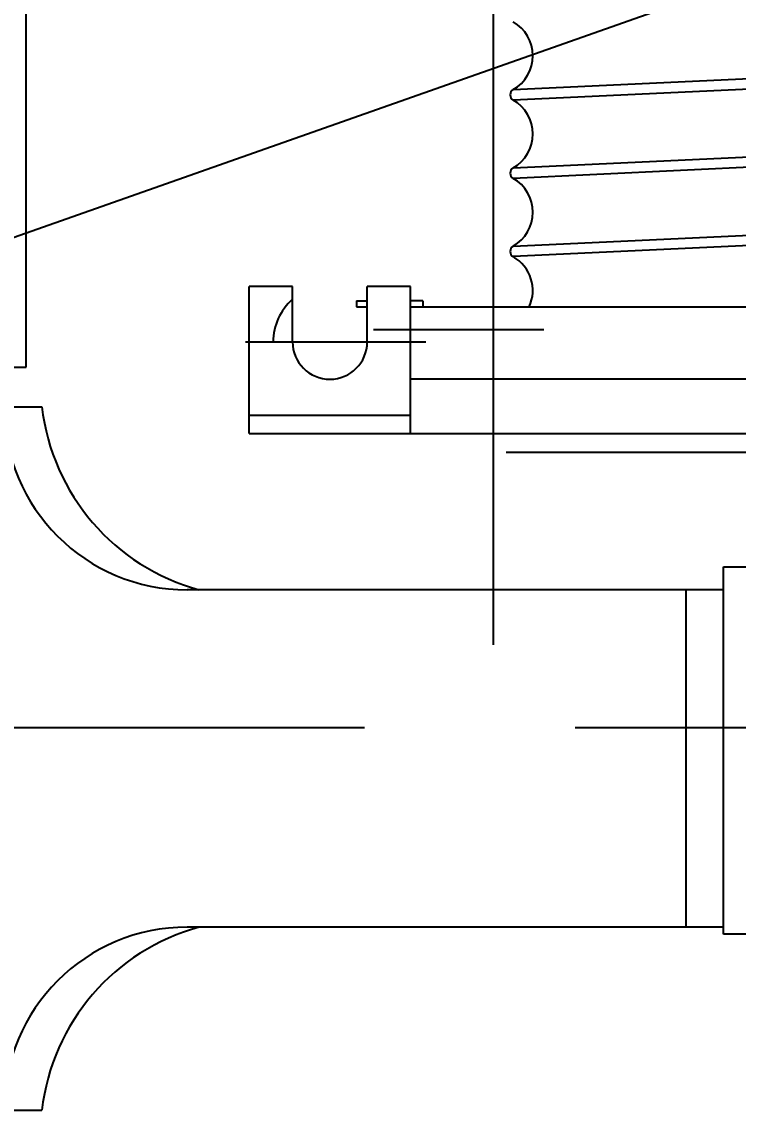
# Model space of a CAD drawing. Header units: millimetres. Extents: x 0 to 29400, y 0 to 20790.
# Drawn here: x 13175 to 13770, y 10644 to 11549 of the extents above; entities that cross this region are included whole.
import ezdxf

# ---------------------------------------------------------------- set-up
doc = ezdxf.new("R2010")
doc.units = ezdxf.units.MM
doc.header["$LTSCALE"] = 700
doc.linetypes.add('G', pattern=[2, 1.25, -0.25, 0.25, -0.25])
for name, color, linetype in [('01', 7, 'Continuous'), ('05', 142, 'G'), ('08', 1, 'Continuous')]:
    doc.layers.add(name, color=color, linetype=linetype)
doc.styles.get("Standard").update_dxf_attribs({"font": 'FZYTK.TTF', "width": 0.707})
doc.dimstyles.new('INTE', dxfattribs={"dimscale": 70, "dimtxt": 3.5, "dimasz": 3, "dimexe": 3, "dimexo": 0, "dimgap": 1, "dimtad": 1, "dimdec": 0, "dimdsep": 46, "dimtxsty": 'Standard', "dimcen": 0, "dimclrd": 1, "dimclre": 1, "dimclrt": 3, "dimaunit": 1, "dimadec": 0, "dimazin": 0, "dimtfac": 1, "dimtdec": 0, "dimtmove": 0, "dimatfit": 0, "dimfxl": 1, "dimarcsym": 0})

# ---------------------------------------------------------------- blocks, each defined once
blk = doc.blocks.new('*D851')
at = {"layer": '08', "color": 1, "lineweight": -2}
for p, q in [((5911.025537536203, 11101.97861289599), (5911.025537536203, 3807.121633423696)), ((15472.62553753621, 5669.997334775217), (15472.62553753621, 3807.121633423696)), ((15262.62553753621, 4017.121633423696), (6121.025537536203, 4017.121633423696))]:
    blk.add_line(p, q, dxfattribs=at)
at = {"layer": '08', "color": 1}
for points in [[(6121.025537536203, 4052.121633423696), (6121.025537536203, 3982.121633423696), (5911.025537536203, 4017.121633423696)], [(15262.62553753621, 4052.121633423696), (15262.62553753621, 3982.121633423696), (15472.62553753621, 4017.121633423696)]]:
    blk.add_solid(points, dxfattribs=at)
at = {"layer": 'DEFPOINTS', "color": 0}
for p in [(5911.025537536203, 11101.97861289599), (15472.62553753621, 5669.997334775217), (5911.025537536203, 4017.121633423696)]:
    blk.add_point(p, dxfattribs=at)
at = {"layer": '08', "color": 3, "insert": (10691.82553753621, 4209.704959076837), "char_height": 245, "attachment_point": 5}
blk.add_mtext('9562', dxfattribs=at)
blk = doc.blocks.new('*D853')
at = {"layer": '08', "color": 1, "lineweight": -2}
blk.add_line((15472.62553753618, 12181.96929364296), (6347.026014686107, 8963.765352553513), dxfattribs=at)
at = {"layer": '08', "color": 1}
blk.add_solid([(6335.385660303971, 8996.772960007835), (6358.666369068242, 8930.757745099201), (6148.980369960203, 8893.923226260707)], dxfattribs=at)
at = {"layer": 'DEFPOINTS', "color": 0}
for p in [(15472.62553753618, 12181.96929364296), (6148.980369960203, 8893.923226260707)]:
    blk.add_point(p, dxfattribs=at)
at = {"layer": '08', "color": 3, "insert": (7247.315379128257, 9485.378052668251), "char_height": 245, "attachment_point": 5, "rotation": 19.425540408115456}
blk.add_mtext('R9886', dxfattribs=at)

msp = doc.modelspace()

# ---------------------------------------------------------------- linework, layer by layer
for p, q in [((13757.62553753621, 10790.97861289599), (13757.62553753621, 11096.12861289598)), ((13757.62553753621, 11076.97861289599), (13312.53906283839, 11076.97861289599)), ((13726.20060129992, 11076.97861289599), (13726.20060129992, 10796.97861289599)), ((13757.62553753621, 10796.97861289599), (13312.53906283839, 10796.97861289599)), ((14875.62553753621, 10790.97861289599), (13757.62553753621, 10790.97861289599)), ((13156.19854608168, 10644.97861289599), (13191.96399907467, 10644.97861289599))]:
    msp.add_line(p, q)
for centre, start, end in [((13369.70792716449, 11249.60239733721), 186.6184837097976, 254.7356285914507), ((13369.70792716449, 10624.35482845476), 105.2643714085493, 173.3815162902024)]:
    msp.add_arc(centre, 178.9364257424329, start, end)
at = {"layer": '01'}
for p, q in [((13178.82553753618, 11261.97861292286), (13178.82553753618, 13101.97861286909)), ((13583.03792336134, 11492.3119462293), (14278.82553753621, 11524.81198039398)), ((14278.82553753621, 11516.14531372731), (13583.03792336133, 11483.64527956263)), ((13583.03792336133, 11427.3119462293), (14278.82553753621, 11459.81198039398)), ((14278.82553753621, 11451.14531372732), (13583.03792336133, 11418.64527956263)), ((13583.03792336134, 11362.3119462293), (14278.82553753621, 11394.81198039398)), ((14278.82553753621, 11386.14531372731), (13583.03792336133, 11353.64527956263)), ((13399.95799642778, 11328.87861289597), (13363.9579964278, 11328.87861289597)), ((13399.9579964278, 11282.87861289597), (13399.95799642778, 11328.87861289597)), ((13497.9579964278, 11328.87861289597), (13461.95799642782, 11328.87861289597)), ((13461.9579964278, 11282.87861289597), (13461.95799642782, 11328.87861289597)), ((13452.9579964278, 11316.87861289597), (13452.9579964278, 11311.87861289597)), ((13507.9579964278, 11316.87861289597), (13497.9579964278, 11316.87861289597)), ((13507.9579964278, 11316.87861289597), (13507.9579964278, 11311.87861289597)), ((13452.9579964278, 11311.87861289597), (13461.95799642782, 11311.87861289595)), ((12778.82553753618, 11261.97861292286), (13178.82553753618, 11261.97861292286)), ((13497.9579964278, 11221.87861289597), (13363.9579964278, 11221.87861289597)), ((13757.62553753621, 11096.12861289598), (14875.62553753621, 11096.12861289598))]:
    msp.add_line(p, q, dxfattribs=at)
at = {"layer": '01', "color": 7, "linetype": 'Continuous'}
for p, q in [((13363.95799642778, 11206.87861289596), (13363.9579964278, 11328.87861289597)), ((13497.95799642778, 11206.87861289596), (13497.9579964278, 11328.87861289597)), ((13452.9579964278, 11316.87861289597), (13461.95799642782, 11316.87861289597)), ((13497.9579964278, 11311.87861289597), (13933.35873589352, 11311.87861289597)), ((14278.82553753621, 11251.87861289597), (13497.9579964278, 11251.87861289596)), ((13156.19854608168, 11228.97861289599), (13191.96399907467, 11228.97861289599)), ((13363.95799642778, 11206.87861289596), (14278.82553753621, 11206.87861289597)), ((13577.32553753622, 11191.37861289596), (14278.82553753622, 11191.37861289596))]:
    msp.add_line(p, q, dxfattribs=at)
for centre, radius, start, end in [((13566.82407468532, 11520.47861289597), 32.5, 299.926434866679, 60.07356513332102), ((13585.53236161919, 11487.97861289597), 5, 119.926434866679, 240.073565133321), ((13566.82407468532, 11455.47861289597), 32.5, 299.926434866679, 60.07356513332102), ((13585.53236161919, 11422.97861289597), 5, 119.926434866679, 240.073565133321), ((13566.82407468532, 11390.47861289597), 32.5, 299.926434866679, 60.07356513332102), ((13585.53236161919, 11357.97861289597), 5, 119.926434866679, 240.073565133321), ((13566.82407468533, 11325.47861289597), 32.5, 335.2625039745195, 60.07356513332102), ((13430.9579964278, 11282.87861289597), 47, 131.2674273812594, 180), ((13430.9579964278, 11282.87861289597), 31, 180, 0), ((13312.53906283839, 11228.97861289599), 152, 180, 270), ((13312.53906283839, 10644.97861289599), 152, 90, 180)]:
    msp.add_arc(centre, radius, start, end, dxfattribs=at)
at = {"layer": '05', "color": 4, "linetype": 'G'}
for p, q in [((13566.82553753622, 11031.27716248468), (13566.82553753619, 13174.76958492893)), ((15008.47367722583, 11292.97861289599), (13467.05430988618, 11292.97861289596)), ((12584.62553753621, 10962.77861289599), (14980.0804236947, 10962.77861289599))]:
    msp.add_line(p, q, dxfattribs=at)
at = {"layer": '05'}
msp.add_line((13361.03118688996, 11282.87861289597), (13510.70402723106, 11282.87861289597), dxfattribs=at)

# ---------------------------------------------------------------- dimensions: what is measured, and where the dimension line sits
at = {"layer": '08'}
dim = msp.add_radius_dim(center=(15472.62553753618, 12181.96929364296), mpoint=(6148.980369960203, 8893.923226260707), dimstyle='INTE', dxfattribs=at)
dim.commit()
dim.dimension.update_dxf_attribs({"geometry": '*D853', "text_midpoint": (7311.33732823, 9303.836211669506), "dimtype": 164})
dim = msp.add_linear_dim(base=(5911.025537536203, 4017.121633423696), p1=(15472.62553753621, 5669.997334775217), p2=(5911.025537536203, 11101.97861289599), dimstyle='INTE', dxfattribs=at)
dim.commit()
dim.dimension.update_dxf_attribs({"geometry": '*D851', "text_midpoint": (10691.82553753621, 4209.704959076837)})

doc.saveas('drawing.dxf')
